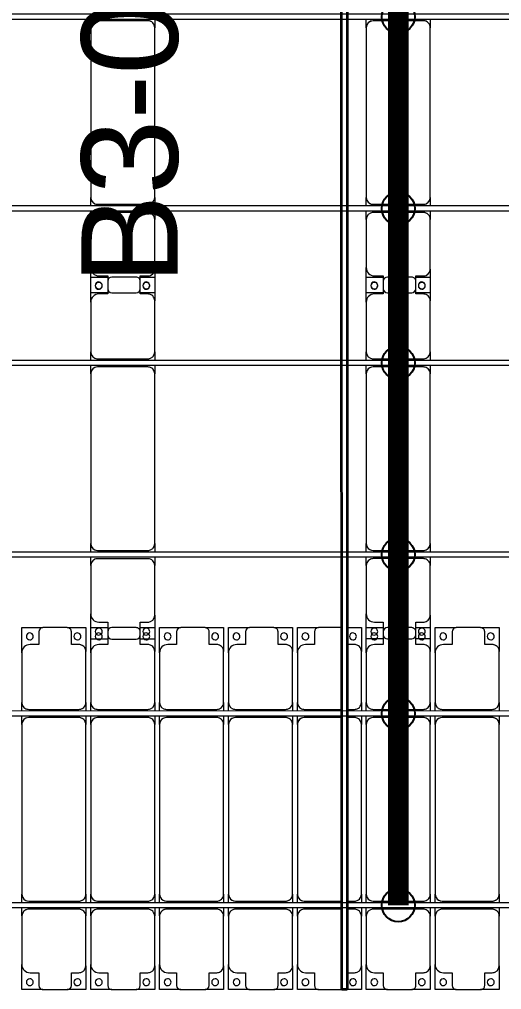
# Model space of a CAD drawing. Header units: millimetres. Extents: x -201615 to 10595, y 61217 to 115919.
# Drawn here: x -100633 to -97133, y 69548 to 76583 of the extents above; entities that cross this region are included whole.
import ezdxf

# ---------------------------------------------------------------- set-up
doc = ezdxf.new("R2010")
doc.units = ezdxf.units.MM
doc.layers.add('A-GENM', color=13, linetype='Continuous', lineweight=9)
doc.layers.add('S-BEAM', color=12, linetype='Continuous', lineweight=9)
doc.layers.add('GC-GHI CHU', color=2, linetype='Continuous')
doc.layers.add('GC-HOP 40x60 GIA CUONG', color=1, linetype='Continuous')
doc.styles.add('GC_VN', font='arial.ttf')

# ---------------------------------------------------------------- blocks, each defined once
blk = doc.blocks.new('Dải phao đi lại kèm đỡ invester - DẢI PHAO ĐI LẠI-39446-BỐ TRÍ KHUNG KẾT CẤU BÈ PIN 03')
at = {"layer": 'A-GENM', "color": 7}
for p, q in [((93258.4, 1312.2), (93411.8, 1312.2)), ((93258.4, 1129.7), (93258.4, 1312.2)), ((93381.8, 1282.2), (93381.8, 1189.7)), ((93588.2, 1312.2), (93411.8, 1312.2)), ((93588.2, 1312.2), (93723.4, 1312.2)), ((93618.2, 1189.7), (93618.2, 1282.2)), ((93723.4, 1312.2), (93723.4, 1139.7)), ((93758.4, 1312.2), (93881.8, 1312.2)), ((93758.4, 1129.7), (93758.4, 1312.2)), ((93881.8, 1282.2), (93881.8, 1189.7)), ((94088.2, 1312.2), (93911.8, 1312.2)), ((94118.2, 1312.2), (94223.4, 1312.2)), ((94118.2, 1189.7), (94118.2, 1282.2)), ((94223.4, 1312.2), (94223.4, 1139.7)), ((94258.4, 1312.2), (94411.8, 1312.2)), ((94258.4, 1129.7), (94258.4, 1312.2)), ((94381.8, 1282.2), (94381.8, 1189.7)), ((94588.2, 1312.2), (94411.8, 1312.2)), ((94588.2, 1312.2), (94723.4, 1312.2)), ((94618.2, 1189.7), (94618.2, 1282.2)), ((94723.4, 1312.2), (94723.4, 1139.7)), ((94758.4, 1312.2), (94911.8, 1312.2)), ((94758.4, 1129.7), (94758.4, 1312.2)), ((94881.8, 1282.2), (94881.8, 1189.7)), ((95088.2, 1312.2), (94911.8, 1312.2)), ((95088.2, 1312.2), (95223.4, 1312.2)), ((95118.2, 1189.7), (95118.2, 1282.2)), ((95223.4, 1312.2), (95223.4, 1139.7)), ((95258.4, 1312.2), (95411.8, 1312.2)), ((95258.4, 1129.7), (95258.4, 1312.2)), ((95381.8, 1282.2), (95381.8, 1189.7)), ((95580, 1312.2), (95411.8, 1312.2)), ((95620, 1312.2), (95723.4, 1312.2)), ((95723.4, 1312.2), (95723.4, 1139.7)), ((95758.4, 1312.2), (95881.8, 1312.2)), ((95758.4, 1129.7), (95758.4, 1312.2)), ((95881.8, 1282.2), (95881.8, 1189.7)), ((96088.2, 1312.2), (95911.8, 1312.2)), ((96118.2, 1189.7), (96118.2, 1282.2)), ((96121.6, 1312.2), (96223.4, 1312.2)), ((96223.4, 1312.2), (96223.4, 1139.7)), ((96258.4, 1312.2), (96411.8, 1312.2)), ((96258.4, 1129.7), (96258.4, 1312.2)), ((96381.8, 1282.2), (96381.8, 1189.7)), ((96588.2, 1312.2), (96411.8, 1312.2)), ((96588.2, 1312.2), (96723.4, 1312.2)), ((96618.2, 1189.7), (96618.2, 1282.2)), ((96723.4, 1312.2), (96723.4, 1139.7)), ((93258.4, 1129.7), (93258.4, 769.7)), ((93381.8, 1189.7), (93318.4, 1189.7)), ((93673.4, 1189.7), (93618.2, 1189.7)), ((93723.4, 769.7), (93723.4, 1139.7)), ((93758.4, 1129.7), (93758.4, 769.7)), ((93881.8, 1189.7), (93818.4, 1189.7)), ((94173.4, 1189.7), (94118.2, 1189.7)), ((94223.4, 769.7), (94223.4, 1139.7)), ((94258.4, 1129.7), (94258.4, 769.7)), ((94381.8, 1189.7), (94318.4, 1189.7)), ((94673.4, 1189.7), (94618.2, 1189.7)), ((94723.4, 769.7), (94723.4, 1139.7)), ((94758.4, 1129.7), (94758.4, 769.7)), ((94881.8, 1189.7), (94818.4, 1189.7)), ((95173.4, 1189.7), (95118.2, 1189.7)), ((95223.4, 769.7), (95223.4, 1139.7)), ((95258.4, 1129.7), (95258.4, 769.7)), ((95381.8, 1189.7), (95318.4, 1189.7)), ((95673.4, 1189.7), (95620, 1189.7)), ((95723.4, 769.7), (95723.4, 1139.7)), ((95758.4, 1129.7), (95758.4, 769.7)), ((95881.8, 1189.7), (95818.4, 1189.7)), ((96173.4, 1189.7), (96118.2, 1189.7)), ((96223.4, 769.7), (96223.4, 1139.7)), ((96258.4, 1129.7), (96258.4, 769.7)), ((96381.8, 1189.7), (96318.4, 1189.7)), ((96673.4, 1189.7), (96618.2, 1189.7)), ((96723.4, 769.7), (96723.4, 1139.7)), ((93258.4, 710.3), (93258.4, 769.7)), ((93308.4, 719.7), (93673.4, 719.7)), ((93723.4, 769.7), (93723.4, 710.3)), ((93758.4, 710.3), (93758.4, 769.7)), ((93808.4, 719.7), (94173.4, 719.7)), ((94223.4, 769.7), (94223.4, 710.3)), ((94258.4, 710.3), (94258.4, 769.7)), ((94308.4, 719.7), (94673.4, 719.7)), ((94723.4, 769.7), (94723.4, 710.3)), ((94758.4, 710.3), (94758.4, 769.7)), ((94808.4, 719.7), (95173.4, 719.7)), ((95223.4, 769.7), (95223.4, 710.3)), ((95258.4, 710.3), (95258.4, 769.7)), ((95308.4, 719.7), (95580, 719.7)), ((95620, 719.7), (95673.4, 719.7)), ((95723.4, 769.7), (95723.4, 710.3)), ((95758.4, 710.3), (95758.4, 769.7)), ((95808.4, 719.7), (96173.4, 719.7)), ((96223.4, 769.7), (96223.4, 710.3)), ((96258.4, 710.3), (96258.4, 769.7)), ((96308.4, 719.7), (96673.4, 719.7)), ((96723.4, 769.7), (96723.4, 710.3)), ((93258.4, 610.3), (93258.4, 670.3)), ((93673.4, 660.3), (93308.4, 660.3)), ((93723.4, 670.3), (93723.4, 610.3)), ((93758.4, 610.3), (93758.4, 670.3)), ((94173.4, 660.3), (93808.4, 660.3)), ((94223.4, 670.3), (94223.4, 610.3)), ((94258.4, 610.3), (94258.4, 670.3)), ((94673.4, 660.3), (94308.4, 660.3)), ((94723.4, 670.3), (94723.4, 610.3)), ((94758.4, 610.3), (94758.4, 670.3)), ((95173.4, 660.3), (94808.4, 660.3)), ((95223.4, 670.3), (95223.4, 610.3)), ((95258.4, 610.3), (95258.4, 670.3)), ((95580, 660.3), (95308.4, 660.3)), ((95673.4, 660.3), (95620, 660.3)), ((95723.4, 670.3), (95723.4, 610.3)), ((95758.4, 610.3), (95758.4, 670.3)), ((96173.4, 660.3), (95808.4, 660.3)), ((96223.4, 670.3), (96223.4, 610.3)), ((96258.4, 610.3), (96258.4, 670.3)), ((96673.4, 660.3), (96308.4, 660.3)), ((96723.4, 670.3), (96723.4, 610.3)), ((93258.4, 610.3), (93258.4, -620.3)), ((93723.4, -620.3), (93723.4, 610.3)), ((93758.4, 610.3), (93758.4, -620.3)), ((94223.4, -620.3), (94223.4, 610.3)), ((94258.4, 610.3), (94258.4, -620.3)), ((94723.4, -620.3), (94723.4, 610.3)), ((94758.4, 610.3), (94758.4, -620.3)), ((95223.4, -620.3), (95223.4, 610.3)), ((95258.4, 610.3), (95258.4, -620.3)), ((95723.4, -620.3), (95723.4, 610.3)), ((95758.4, 610.3), (95758.4, -620.3)), ((96223.4, -620.3), (96223.4, 610.3)), ((96258.4, 610.3), (96258.4, -620.3)), ((96723.4, -620.3), (96723.4, 610.3)), ((93258.4, -679.7), (93258.4, -620.3)), ((93723.4, -620.3), (93723.4, -679.7)), ((93758.4, -679.7), (93758.4, -620.3)), ((94223.4, -620.3), (94223.4, -679.7)), ((94258.4, -679.7), (94258.4, -620.3)), ((94723.4, -620.3), (94723.4, -679.7)), ((94758.4, -679.7), (94758.4, -620.3)), ((95223.4, -620.3), (95223.4, -679.7)), ((95258.4, -679.7), (95258.4, -620.3)), ((95723.4, -620.3), (95723.4, -679.7)), ((95758.4, -679.7), (95758.4, -620.3)), ((96223.4, -620.3), (96223.4, -679.7)), ((96258.4, -679.7), (96258.4, -620.3)), ((96723.4, -620.3), (96723.4, -679.7)), ((93308.4, -670.3), (93673.4, -670.3)), ((93808.4, -670.3), (94173.4, -670.3)), ((94308.4, -670.3), (94673.4, -670.3)), ((94808.4, -670.3), (95173.4, -670.3)), ((95308.4, -670.3), (95580, -670.3)), ((95620, -670.3), (95673.4, -670.3)), ((95808.4, -670.3), (96173.4, -670.3)), ((96308.4, -670.3), (96673.4, -670.3)), ((93258.4, -778.5), (93258.4, -719.7)), ((93673.4, -729.7), (93308.4, -729.7)), ((93723.4, -719.7), (93723.4, -778.5)), ((93758.4, -778.5), (93758.4, -719.7)), ((94173.4, -729.7), (93808.4, -729.7)), ((94223.4, -719.7), (94223.4, -778.5)), ((94258.4, -778.5), (94258.4, -719.7)), ((94673.4, -729.7), (94308.4, -729.7)), ((94723.4, -719.7), (94723.4, -778.6)), ((94758.4, -778.6), (94758.4, -719.7)), ((95173.4, -729.7), (94808.4, -729.7)), ((95223.4, -719.7), (95223.4, -778.6)), ((95258.4, -778.6), (95258.4, -719.7)), ((95580, -729.7), (95308.4, -729.7)), ((95673.4, -729.7), (95620, -729.7)), ((95723.4, -719.7), (95723.4, -778.6)), ((95758.4, -778.6), (95758.4, -719.7)), ((96173.4, -729.7), (95808.4, -729.7)), ((96223.4, -719.7), (96223.4, -778.6)), ((96258.4, -778.6), (96258.4, -719.7)), ((96673.4, -729.7), (96308.4, -729.7)), ((96723.4, -719.7), (96723.4, -779.7)), ((93258.4, -779.7), (93258.4, -1129.7)), ((93723.4, -1139.7), (93723.4, -779.7)), ((93758.4, -779.7), (93758.4, -1129.7)), ((94223.4, -1139.7), (94223.4, -779.7)), ((94258.4, -779.7), (94258.4, -1129.7)), ((94723.4, -1139.7), (94723.4, -779.7)), ((94758.4, -779.7), (94758.4, -1129.7)), ((95223.4, -1139.7), (95223.4, -779.7)), ((95258.4, -779.7), (95258.4, -1129.7)), ((95723.4, -1139.7), (95723.4, -779.7)), ((95758.4, -779.7), (95758.4, -1129.7)), ((96223.4, -1139.7), (96223.4, -779.7)), ((96258.4, -779.7), (96258.4, -1129.7)), ((96723.4, -1139.7), (96723.4, -779.7)), ((93258.4, -1312.2), (93258.4, -1129.7)), ((93318.4, -1189.7), (93381.8, -1189.7)), ((93381.8, -1189.7), (93381.8, -1282.2)), ((93618.2, -1282.2), (93618.2, -1189.7)), ((93618.2, -1189.7), (93673.4, -1189.7)), ((93723.4, -1139.7), (93723.4, -1312.2)), ((93758.4, -1312.2), (93758.4, -1129.7)), ((93818.4, -1189.7), (93881.8, -1189.7)), ((93881.8, -1189.7), (93881.8, -1282.2)), ((94118.2, -1282.2), (94118.2, -1189.7)), ((94118.2, -1189.7), (94173.4, -1189.7)), ((94223.4, -1139.7), (94223.4, -1312.2)), ((94258.4, -1312.2), (94258.4, -1129.7)), ((94318.4, -1189.7), (94381.8, -1189.7)), ((94381.8, -1189.7), (94381.8, -1282.2)), ((94618.2, -1282.2), (94618.2, -1189.7)), ((94618.2, -1189.7), (94673.4, -1189.7)), ((94723.4, -1139.7), (94723.4, -1312.2)), ((94758.4, -1312.2), (94758.4, -1129.7)), ((94818.4, -1189.7), (94881.8, -1189.7)), ((94881.8, -1189.7), (94881.8, -1282.2)), ((95118.2, -1282.2), (95118.2, -1189.7)), ((95118.2, -1189.7), (95173.4, -1189.7)), ((95223.4, -1139.7), (95223.4, -1312.2)), ((95258.4, -1312.2), (95258.4, -1129.7)), ((95318.4, -1189.7), (95381.8, -1189.7)), ((95381.8, -1189.7), (95381.8, -1282.2)), ((95620, -1189.7), (95673.4, -1189.7)), ((95723.4, -1139.7), (95723.4, -1312.2)), ((95758.4, -1312.2), (95758.4, -1129.7)), ((95818.4, -1189.7), (95881.8, -1189.7)), ((95881.8, -1189.7), (95881.8, -1282.2)), ((96118.2, -1282.2), (96118.2, -1189.7)), ((96118.2, -1189.7), (96173.4, -1189.7)), ((96223.4, -1139.7), (96223.4, -1312.2)), ((96258.4, -1312.2), (96258.4, -1129.7)), ((96318.4, -1189.7), (96381.8, -1189.7)), ((96381.8, -1189.7), (96381.8, -1282.2)), ((96618.2, -1282.2), (96618.2, -1189.7)), ((96618.2, -1189.7), (96673.4, -1189.7)), ((96723.4, -1139.7), (96723.4, -1312.2)), ((93411.8, -1312.2), (93258.4, -1312.2)), ((93411.8, -1312.2), (93588.2, -1312.2)), ((93723.4, -1312.2), (93588.2, -1312.2)), ((93911.8, -1312.2), (93758.4, -1312.2)), ((93911.8, -1312.2), (94088.2, -1312.2)), ((94223.4, -1312.2), (94088.2, -1312.2)), ((94411.8, -1312.2), (94258.4, -1312.2)), ((94411.8, -1312.2), (94588.2, -1312.2)), ((94723.4, -1312.2), (94588.2, -1312.2)), ((94911.8, -1312.2), (94758.4, -1312.2)), ((94911.8, -1312.2), (95088.2, -1312.2)), ((95223.4, -1312.2), (95088.2, -1312.2)), ((95411.8, -1312.2), (95258.4, -1312.2)), ((95411.8, -1312.2), (95580, -1312.2)), ((95723.4, -1312.2), (95620, -1312.2)), ((95911.8, -1312.2), (95758.4, -1312.2)), ((95911.8, -1312.2), (96088.2, -1312.2)), ((96223.4, -1312.2), (96088.2, -1312.2)), ((96411.8, -1312.2), (96258.4, -1312.2)), ((96411.8, -1312.2), (96588.2, -1312.2)), ((96723.4, -1312.2), (96588.2, -1312.2))]:
    blk.add_line(p, q, dxfattribs=at)
for centre, radius, start, end in [((93316.8, 1248.6), 25, 90, 270), ((93316.8, 1248.6), 25, 270, 90), ((93411.8, 1282.2), 30, 90, 180), ((93411.8, 1282.2), 30, 90, 135), ((93588.2, 1282.2), 30, 0, 90), ((93588.2, 1282.2), 30, 45, 90), ((93661.8, 1248.6), 25, 90, 270), ((93661.8, 1248.6), 25, 270, 90), ((93816.8, 1248.6), 25, 90, 270), ((93816.8, 1248.6), 25, 270, 90), ((93911.8, 1282.2), 30, 90, 180), ((94088.2, 1282.2), 30, 360, 90), ((94161.8, 1248.6), 25, 90, 270), ((94161.8, 1248.6), 25, 270, 90), ((94316.8, 1248.6), 25, 90, 270), ((94316.8, 1248.6), 25, 270, 90), ((94411.8, 1282.2), 30, 90, 180), ((94411.8, 1282.2), 30, 90, 135), ((94588.2, 1282.2), 30, 360, 90), ((94588.2, 1282.2), 30, 45, 90), ((94661.8, 1248.6), 25, 90, 270), ((94661.8, 1248.6), 25, 270, 90), ((94816.8, 1248.6), 25, 90, 270), ((94816.8, 1248.6), 25, 270, 90), ((94911.8, 1282.2), 30, 90, 180), ((94911.8, 1282.2), 30, 90, 135), ((95088.2, 1282.2), 30, 360, 90), ((95088.2, 1282.2), 30, 45, 90), ((95161.8, 1248.6), 25, 90, 270), ((95161.8, 1248.6), 25, 270, 90), ((95316.8, 1248.6), 25, 90, 270), ((95316.8, 1248.6), 25, 270, 90), ((95411.8, 1282.2), 30, 90, 180), ((95411.8, 1282.2), 30, 90, 135), ((95661.8, 1248.6), 25, 90, 270), ((95661.8, 1248.6), 25, 270, 90), ((95816.8, 1248.6), 25, 90, 270), ((95816.8, 1248.6), 25, 270, 90), ((95911.8, 1282.2), 30, 90, 180), ((96088.2, 1282.2), 30, 0, 90), ((96161.8, 1248.6), 25, 90, 270), ((96161.8, 1248.6), 25, 270, 90), ((96316.8, 1248.6), 25, 90, 270), ((96316.8, 1248.6), 25, 270, 90), ((96411.8, 1282.2), 30, 90, 180), ((96411.8, 1282.2), 30, 90, 135), ((96588.2, 1282.2), 30, 0, 90), ((96588.2, 1282.2), 30, 45, 90), ((96661.8, 1248.6), 25, 90, 270), ((96661.8, 1248.6), 25, 270, 90), ((93318.4, 1129.7), 60, 90, 180), ((93673.4, 1139.7), 50, 0, 90), ((93673.4, 1139.7), 50, 60, 90), ((93818.4, 1129.7), 60, 90, 180), ((94173.4, 1139.7), 50, 0, 90), ((94173.4, 1139.7), 50, 60, 90), ((94318.4, 1129.7), 60, 90, 180), ((94673.4, 1139.7), 50, 360, 90), ((94673.4, 1139.7), 50, 60, 89.54316), ((94818.4, 1129.7), 60, 90, 180), ((95173.4, 1139.7), 50, 360, 90), ((95173.4, 1139.7), 50, 60, 90), ((95318.4, 1129.7), 60, 90, 180), ((95673.4, 1139.7), 50, 360, 90), ((95673.4, 1139.7), 50, 60, 90), ((95818.4, 1129.7), 60, 90, 180), ((96173.4, 1139.7), 50, 360, 90), ((96173.4, 1139.7), 50, 60, 90), ((96318.4, 1129.7), 60, 90, 180), ((96673.4, 1139.7), 50, 0, 90), ((96673.4, 1139.7), 50, 60, 90), ((93308.4, 769.7), 50, 180, 270), ((93308.4, 769.7), 50, 240, 270), ((93673.4, 769.7), 50, 270, 0), ((93673.4, 769.7), 50, 270, 300), ((93808.4, 769.7), 50, 180, 270), ((93808.4, 769.7), 50, 240, 270), ((94173.4, 769.7), 50, 270, 360), ((94173.4, 769.7), 50, 270, 300), ((94308.4, 769.7), 50, 180, 270), ((94308.4, 769.7), 50, 240, 270), ((94673.4, 769.7), 50, 270, 0), ((94673.4, 769.7), 50, 270.44963, 300), ((94808.4, 769.7), 50, 180, 270), ((94808.4, 769.7), 50, 240, 270), ((95173.4, 769.7), 50, 270, 0), ((95173.4, 769.7), 50, 270, 300), ((95308.4, 769.7), 50, 180, 270), ((95308.4, 769.7), 50, 240, 270), ((95673.4, 769.7), 50, 270, 0), ((95673.4, 769.7), 50, 270, 300), ((95808.4, 769.7), 50, 180, 270), ((95808.4, 769.7), 50, 240, 270), ((96173.4, 769.7), 50, 270, 360), ((96173.4, 769.7), 50, 270, 300), ((96308.4, 769.7), 50, 180, 270), ((96308.4, 769.7), 50, 240, 270), ((96673.4, 769.7), 50, 270, 360), ((96673.4, 769.7), 50, 270, 300), ((93308.4, 610.3), 50, 90, 180), ((93308.4, 610.3), 50, 105, 165), ((93673.4, 610.3), 50, 360, 90), ((93673.4, 610.3), 50, 60, 90), ((93673.4, 610.3), 50, 15, 45), ((93808.4, 610.3), 50, 90, 180), ((93808.4, 610.3), 50, 105, 165), ((94173.4, 610.3), 50, 360, 90), ((94173.4, 610.3), 50, 60, 90), ((94173.4, 610.3), 50, 15, 45), ((94308.4, 610.3), 50, 90, 180), ((94308.4, 610.3), 50, 105, 164.93843), ((94673.4, 610.3), 50, 360, 90), ((94673.4, 610.3), 50, 60, 89.55128), ((94673.4, 610.3), 50, 15, 45), ((94808.4, 610.3), 50, 90, 180), ((94808.4, 610.3), 50, 105, 165), ((95173.4, 610.3), 50, 360, 90), ((95173.4, 610.3), 50, 60, 90), ((95173.4, 610.3), 50, 15, 45), ((95308.4, 610.3), 50, 90, 180), ((95308.4, 610.3), 50, 106.46568, 165), ((95673.4, 610.3), 50, 360, 90), ((95673.4, 610.3), 50, 60, 90), ((95673.4, 610.3), 50, 15, 45), ((95808.4, 610.3), 50, 90, 180), ((95808.4, 610.3), 50, 105, 165), ((96173.4, 610.3), 50, 0, 90), ((96173.4, 610.3), 50, 60, 90), ((96173.4, 610.3), 50, 15, 45), ((96308.4, 610.3), 50, 90, 180), ((96308.4, 610.3), 50, 105, 165), ((96673.4, 610.3), 50, 360, 90), ((96673.4, 610.3), 50, 60, 90), ((96673.4, 610.3), 50, 15, 45), ((93308.4, -620.3), 50, 180, 270), ((93673.4, -620.3), 50, 270, 0), ((93808.4, -620.3), 50, 180, 270), ((94173.4, -620.3), 50, 270, 0), ((94308.4, -620.3), 50, 180, 270), ((94673.4, -620.3), 50, 270, 0), ((94808.4, -620.3), 50, 180, 270), ((95173.4, -620.3), 50, 270, 0), ((95308.4, -620.3), 50, 180, 270), ((95673.4, -620.3), 50, 270, 0), ((95808.4, -620.3), 50, 180, 270), ((96173.4, -620.3), 50, 270, 0), ((96308.4, -620.3), 50, 180, 270), ((96673.4, -620.3), 50, 270, 0), ((93308.4, -620.3), 50, 210, 270), ((93673.4, -620.3), 50, 270, 300), ((93673.4, -620.3), 50, 315, 345), ((93808.4, -620.3), 50, 210, 270), ((94173.4, -620.3), 50, 270, 300), ((94173.4, -620.3), 50, 315, 345), ((94308.4, -620.3), 50, 210, 270), ((94673.4, -620.3), 50, 270.4283, 300), ((94673.4, -620.3), 50, 315, 345), ((94808.4, -620.3), 50, 210, 270), ((95173.4, -620.3), 50, 270, 300), ((95173.4, -620.3), 50, 315, 345), ((95308.4, -620.3), 50, 210, 270), ((95673.4, -620.3), 50, 270, 300), ((95673.4, -620.3), 50, 315, 345), ((95808.4, -620.3), 50, 210, 270), ((96173.4, -620.3), 50, 270, 300), ((96173.4, -620.3), 50, 315, 345), ((96308.4, -620.3), 50, 210, 270), ((96673.4, -620.3), 50, 270, 300), ((96673.4, -620.3), 50, 315, 345), ((93308.4, -779.7), 50, 90, 180), ((93308.4, -779.7), 50, 90, 120), ((93673.4, -779.7), 50, 0, 90), ((93673.4, -779.7), 50, 60, 90), ((93808.4, -779.7), 50, 90, 180), ((93808.4, -779.7), 50, 90, 120), ((94173.4, -779.7), 50, 360, 90), ((94173.4, -779.7), 50, 60, 90), ((94308.4, -779.7), 50, 165, 180), ((94308.4, -779.7), 50, 90, 164.9937), ((94308.4, -779.7), 50, 90, 120), ((94673.4, -779.7), 50, 360, 90), ((94673.4, -779.7), 50, 60, 89.57261), ((94808.4, -779.7), 50, 90, 180), ((94808.4, -779.7), 50, 90, 120), ((95173.4, -779.7), 50, 360, 90), ((95173.4, -779.7), 50, 60, 90), ((95308.4, -779.7), 50, 90, 180), ((95308.4, -779.7), 50, 90, 120), ((95673.4, -779.7), 50, 360, 90), ((95673.4, -779.7), 50, 60, 90), ((95808.4, -779.7), 50, 90, 180), ((95808.4, -779.7), 50, 90, 120), ((96173.4, -779.7), 50, 360, 90), ((96173.4, -779.7), 50, 60, 90), ((96308.4, -779.7), 50, 90, 180), ((96308.4, -779.7), 50, 90, 120), ((96673.4, -779.7), 50, 0, 90), ((96673.4, -779.7), 50, 60, 90), ((93318.4, -1129.7), 60, 180, 270), ((93673.4, -1139.7), 50, 270, 360), ((93673.4, -1139.7), 50, 270, 300), ((93818.4, -1129.7), 60, 180, 270), ((94173.4, -1139.7), 50, 270, 360), ((94173.4, -1139.7), 50, 270, 300), ((94318.4, -1129.7), 60, 180, 270), ((94673.4, -1139.7), 50, 270, 360), ((94673.4, -1139.7), 50, 270.42033, 300), ((94818.4, -1129.7), 60, 180, 270), ((95173.4, -1139.7), 50, 270, 0), ((95173.4, -1139.7), 50, 270, 300), ((95318.4, -1129.7), 60, 180, 270), ((95673.4, -1139.7), 50, 270, 360), ((95673.4, -1139.7), 50, 270, 300), ((95818.4, -1129.7), 60, 180, 270), ((96173.4, -1139.7), 50, 270, 360), ((96173.4, -1139.7), 50, 270, 300), ((96318.4, -1129.7), 60, 180, 270), ((96673.4, -1139.7), 50, 270, 360), ((96673.4, -1139.7), 50, 270, 300), ((93316.8, -1258.6), 25, 90, 270), ((93316.8, -1258.6), 25, 270, 90), ((93661.8, -1258.6), 25, 90, 270), ((93661.8, -1258.6), 25, 270, 90), ((93816.8, -1258.6), 25, 90, 270), ((93816.8, -1258.6), 25, 270, 90), ((94161.8, -1258.6), 25, 90, 270), ((94161.8, -1258.6), 25, 270, 90), ((94316.8, -1258.6), 25, 90, 270), ((94316.8, -1258.6), 25, 270, 90), ((94661.8, -1258.6), 25, 90, 270), ((94661.8, -1258.6), 25, 270, 90), ((94816.8, -1258.6), 25, 90, 270), ((94816.8, -1258.6), 25, 270, 90), ((95161.8, -1258.6), 25, 90, 270), ((95161.8, -1258.6), 25, 270, 90), ((95316.8, -1258.6), 25, 90, 270), ((95316.8, -1258.6), 25, 270, 90), ((95661.8, -1258.6), 25, 90, 270), ((95661.8, -1258.6), 25, 270, 90), ((95816.8, -1258.6), 25, 90, 270), ((95816.8, -1258.6), 25, 270, 90), ((96161.8, -1258.6), 25, 90, 270), ((96161.8, -1258.6), 25, 270, 90), ((96316.8, -1258.6), 25, 90, 270), ((96316.8, -1258.6), 25, 270, 90), ((96661.8, -1258.6), 25, 90, 270), ((96661.8, -1258.6), 25, 270, 90), ((93411.8, -1282.2), 30, 180, 270), ((93411.8, -1282.2), 30, 225, 270), ((93588.2, -1282.2), 30, 270, 360), ((93588.2, -1282.2), 30, 270, 315), ((93911.8, -1282.2), 30, 180, 270), ((93911.8, -1282.2), 30, 225, 270), ((94088.2, -1282.2), 30, 270, 360), ((94088.2, -1282.2), 30, 270, 315), ((94411.8, -1282.2), 30, 180, 270), ((94411.8, -1282.2), 30, 225, 270), ((94588.2, -1282.2), 30, 270, 360), ((94588.2, -1282.2), 30, 270, 315), ((94911.8, -1282.2), 30, 180, 270), ((94911.8, -1282.2), 30, 225, 270), ((95088.2, -1282.2), 30, 270, 0), ((95088.2, -1282.2), 30, 270, 315), ((95411.8, -1282.2), 30, 180, 270), ((95411.8, -1282.2), 30, 225, 270), ((95911.8, -1282.2), 30, 180, 270), ((95911.8, -1282.2), 30, 225, 270), ((96088.2, -1282.2), 30, 270, 0), ((96088.2, -1282.2), 30, 270, 315), ((96411.8, -1282.2), 30, 180, 270), ((96411.8, -1282.2), 30, 225, 270), ((96588.2, -1282.2), 30, 270, 0), ((96588.2, -1282.2), 30, 270, 315)]:
    blk.add_arc(centre, radius, start, end, dxfattribs=at)
blk = doc.blocks.new('Dai phao do pin - DẢI PHAO ĐỠ PIN-V23-BỐ TRÍ KHUNG KẾT CẤU BÈ PIN 03')
at = {"layer": 'A-GENM', "color": 7}
for p, q in [((-1312.2, 241.6), (-1129.7, 241.6)), ((-1312.2, 118.2), (-1312.2, 241.6)), ((-779.7, 241.6), (-1129.7, 241.6)), ((-779.7, 241.6), (-719.7, 241.6)), ((-679.7, 241.6), (-620.3, 241.6)), ((610.3, 241.6), (-620.3, 241.6)), ((610.3, 241.6), (670.3, 241.6)), ((710.3, 241.6), (769.7, 241.6)), ((1129.7, 241.6), (769.7, 241.6)), ((1129.7, 241.6), (1312.2, 241.6)), ((1197.8, 241.6), (1380.3, 241.6)), ((1197.8, 118.2), (1197.8, 241.6)), ((1312.2, 241.6), (1312.2, 118.2)), ((1730.3, 241.6), (1380.3, 241.6)), ((1730.3, 241.6), (1790.3, 241.6)), ((1830.3, 241.6), (1889.7, 241.6)), ((3120.3, 241.6), (1889.7, 241.6)), ((3120.3, 241.6), (3180.3, 241.6)), ((-1189.7, 181.6), (-1189.7, 118.2)), ((-729.7, -173.4), (-729.7, 191.6)), ((-670.3, 191.6), (-670.3, -173.4)), ((660.3, -173.4), (660.3, 191.6)), ((719.7, 191.6), (719.7, -173.4)), ((1189.7, 118.2), (1189.7, 181.6)), ((1320.3, 181.6), (1320.3, 118.2)), ((1780.3, -173.4), (1780.3, 191.6)), ((1839.7, 191.6), (1839.7, -173.4)), ((3170.3, -173.4), (3170.3, 191.6)), ((-1312.2, 88.2), (-1312.2, -88.2)), ((-1189.7, 118.2), (-1282.2, 118.2)), ((1282.2, 118.2), (1189.7, 118.2)), ((1197.8, 88.2), (1197.8, -88.2)), ((1320.3, 118.2), (1227.8, 118.2)), ((1312.2, -88.2), (1312.2, 88.2)), ((-1312.2, -223.4), (-1312.2, -118.2)), ((-1282.2, -118.2), (-1189.7, -118.2)), ((-1189.7, -118.2), (-1189.7, -173.4)), ((1189.7, -173.4), (1189.7, -118.2)), ((1189.7, -118.2), (1282.2, -118.2)), ((1197.8, -223.4), (1197.8, -118.2)), ((1227.8, -118.2), (1320.3, -118.2)), ((1312.2, -118.2), (1312.2, -223.4)), ((1320.3, -118.2), (1320.3, -173.4)), ((-1139.7, -223.4), (-1312.2, -223.4)), ((-1139.7, -223.4), (-779.7, -223.4)), ((-719.7, -223.4), (-779.7, -223.4)), ((-620.3, -223.4), (-679.7, -223.4)), ((-620.3, -223.4), (610.3, -223.4)), ((670.3, -223.4), (610.3, -223.4)), ((769.7, -223.4), (710.3, -223.4)), ((769.7, -223.4), (1139.7, -223.4)), ((1312.2, -223.4), (1139.7, -223.4)), ((1370.3, -223.4), (1197.8, -223.4)), ((1370.3, -223.4), (1730.3, -223.4)), ((1790.3, -223.4), (1730.3, -223.4)), ((1889.7, -223.4), (1830.3, -223.4)), ((1889.7, -223.4), (3120.3, -223.4)), ((3180.3, -223.4), (3120.3, -223.4))]:
    blk.add_line(p, q, dxfattribs=at)
for centre, radius, start, end in [((-1129.7, 181.6), 60, 90, 180), ((-779.7, 191.6), 50, 360, 90), ((-779.7, 191.6), 50, 360, 30), ((-620.3, 191.6), 50, 90, 180), ((-620.3, 191.6), 50, 120, 180), ((610.3, 191.6), 50, 360, 90), ((610.3, 191.6), 50, 15, 75), ((769.7, 191.6), 50, 90, 180), ((769.7, 191.6), 50, 150, 180), ((1129.7, 181.6), 60, 360, 90), ((1380.3, 181.6), 60, 90, 180), ((1730.3, 191.6), 50, 360, 90), ((1730.3, 191.6), 50, 360, 30), ((1889.7, 191.6), 50, 90, 180), ((1889.7, 191.6), 50, 120, 180), ((3120.3, 191.6), 50, 360, 90), ((3120.3, 191.6), 50, 15, 75), ((-1258.6, 183.2), 25, 0, 180), ((-1258.6, 183.2), 25, 180, 0), ((1248.6, 183.2), 25, 0, 180), ((1248.6, 183.2), 25, 180, 360), ((1251.4, 183.2), 25, 0, 180), ((1251.4, 183.2), 25, 180, 360), ((-1282.2, 88.2), 30, 90, 180), ((1227.8, 88.2), 30, 90, 180), ((1282.2, 88.2), 30, 360, 90), ((-1282.2, -88.2), 30, 180, 270), ((-1258.6, -161.8), 25, 0, 180), ((1227.8, -88.2), 30, 180, 270), ((1248.6, -161.8), 25, 0, 180), ((1251.4, -161.8), 25, 0, 180), ((1282.2, -88.2), 30, 270, 360), ((-1258.6, -161.8), 25, 180, 0), ((-1139.7, -173.4), 50, 180, 270), ((-1139.7, -173.4), 50, 180, 210), ((-779.7, -173.4), 50, 270, 360), ((-779.7, -173.4), 50, 330, 360), ((-620.3, -173.4), 50, 180, 270), ((-620.3, -173.4), 50, 180, 210), ((-620.3, -173.4), 50, 225, 255), ((610.3, -173.4), 50, 270, 360), ((610.3, -173.4), 50, 285, 315), ((610.3, -173.4), 50, 330, 360), ((769.7, -173.4), 50, 180, 270), ((769.7, -173.4), 50, 180, 210), ((1139.7, -173.4), 50, 270, 360), ((1139.7, -173.4), 50, 330, 360), ((1248.6, -161.8), 25, 180, 0), ((1251.4, -161.8), 25, 180, 0), ((1370.3, -173.4), 50, 180, 270), ((1370.3, -173.4), 50, 180, 210), ((1730.3, -173.4), 50, 270, 360), ((1730.3, -173.4), 50, 330, 360), ((1889.7, -173.4), 50, 180, 270), ((1889.7, -173.4), 50, 180, 210), ((1889.7, -173.4), 50, 225, 255), ((3120.3, -173.4), 50, 270, 360), ((3120.3, -173.4), 50, 285, 315), ((3120.3, -173.4), 50, 332.95398, 360)]:
    blk.add_arc(centre, radius, start, end, dxfattribs=at)
blk = doc.blocks.new('Dai phao do pin - DẢI PHAO ĐỠ PIN-V24-BỐ TRÍ KHUNG KẾT CẤU BÈ PIN 03')
at = {"layer": 'A-GENM', "color": 7}
for p, q in [((-1312.2, 241.6), (-1129.7, 241.6)), ((-1312.2, 118.2), (-1312.2, 241.6)), ((-779.7, 241.6), (-1129.7, 241.6)), ((-779.7, 241.6), (-719.7, 241.6)), ((-679.7, 241.6), (-620.3, 241.6)), ((610.3, 241.6), (-620.3, 241.6)), ((610.3, 241.6), (670.3, 241.6)), ((710.3, 241.6), (769.7, 241.6)), ((1129.7, 241.6), (769.7, 241.6)), ((1129.7, 241.6), (1312.2, 241.6)), ((1197.8, 241.6), (1380.3, 241.6)), ((1197.8, 118.2), (1197.8, 241.6)), ((1312.2, 241.6), (1312.2, 118.2)), ((1730.3, 241.6), (1380.3, 241.6)), ((1730.3, 241.6), (1790.3, 241.6)), ((1830.3, 241.6), (1889.7, 241.6)), ((3120.3, 241.6), (1889.7, 241.6)), ((3120.3, 241.6), (3180.3, 241.6)), ((-1189.7, 181.6), (-1189.7, 118.2)), ((-729.7, -173.4), (-729.7, 191.6)), ((-670.3, 191.6), (-670.3, -173.4)), ((660.3, -173.4), (660.3, 191.6)), ((719.7, 191.6), (719.7, -173.4)), ((1189.7, 118.2), (1189.7, 181.6)), ((1320.3, 181.6), (1320.3, 118.2)), ((1780.3, -173.4), (1780.3, 191.6)), ((1839.7, 191.6), (1839.7, -173.4)), ((3170.3, -173.4), (3170.3, 191.6)), ((-1312.2, 88.2), (-1312.2, -88.2)), ((-1189.7, 118.2), (-1282.2, 118.2)), ((1282.2, 118.2), (1189.7, 118.2)), ((1197.8, 88.2), (1197.8, -88.2)), ((1320.3, 118.2), (1227.8, 118.2)), ((1312.2, -88.2), (1312.2, 88.2)), ((-1312.2, -223.4), (-1312.2, -121.6)), ((-1282.2, -118.2), (-1189.7, -118.2)), ((-1189.7, -118.2), (-1189.7, -173.4)), ((1189.7, -173.4), (1189.7, -118.2)), ((1189.7, -118.2), (1282.2, -118.2)), ((1197.8, -223.4), (1197.8, -121.7)), ((1227.8, -118.2), (1320.3, -118.2)), ((1312.2, -121.7), (1312.2, -223.4)), ((1320.3, -118.2), (1320.3, -173.4)), ((-1139.7, -223.4), (-1312.2, -223.4)), ((-1139.7, -223.4), (-779.7, -223.4)), ((-719.7, -223.4), (-779.7, -223.4)), ((-620.3, -223.4), (-679.7, -223.4)), ((-620.3, -223.4), (610.3, -223.4)), ((670.3, -223.4), (610.3, -223.4)), ((769.7, -223.4), (710.3, -223.4)), ((769.7, -223.4), (1139.7, -223.4)), ((1312.2, -223.4), (1139.7, -223.4)), ((1370.3, -223.4), (1197.8, -223.4)), ((1370.3, -223.4), (1730.3, -223.4)), ((1790.3, -223.4), (1730.3, -223.4)), ((1889.7, -223.4), (1830.3, -223.4)), ((1889.7, -223.4), (3120.3, -223.4)), ((3180.3, -223.4), (3120.3, -223.4))]:
    blk.add_line(p, q, dxfattribs=at)
for centre, radius, start, end in [((-1129.7, 181.6), 60, 90, 180), ((-779.7, 191.6), 50, 360, 90), ((-779.7, 191.6), 50, 360, 30), ((-620.3, 191.6), 50, 90, 180), ((-620.3, 191.6), 50, 120, 180), ((610.3, 191.6), 50, 360, 90), ((610.3, 191.6), 50, 15, 75), ((769.7, 191.6), 50, 90, 180), ((769.7, 191.6), 50, 150, 180), ((1129.7, 181.6), 60, 360, 90), ((1380.3, 181.6), 60, 90, 180), ((1730.3, 191.6), 50, 360, 90), ((1730.3, 191.6), 50, 360, 30), ((1889.7, 191.6), 50, 90, 180), ((1889.7, 191.6), 50, 120, 180), ((3120.3, 191.6), 50, 360, 90), ((3120.3, 191.6), 50, 15, 75), ((-1258.6, 183.2), 25, 0, 180), ((-1258.6, 183.2), 25, 180, 0), ((1248.6, 183.2), 25, 0, 180), ((1248.6, 183.2), 25, 180, 360), ((1251.4, 183.2), 25, 0, 180), ((1251.4, 183.2), 25, 180, 360), ((-1282.2, 88.2), 30, 90, 180), ((1227.8, 88.2), 30, 90, 180), ((1282.2, 88.2), 30, 360, 90), ((-1282.2, -88.2), 30, 180, 270), ((-1258.6, -161.8), 25, 0, 180), ((1227.8, -88.2), 30, 180, 270), ((1248.6, -161.8), 25, 0, 180), ((1251.4, -161.8), 25, 0, 180), ((1282.2, -88.2), 30, 270, 360), ((-1258.6, -161.8), 25, 180, 0), ((-1139.7, -173.4), 50, 180, 270), ((-1139.7, -173.4), 50, 180, 210), ((-779.7, -173.4), 50, 270, 360), ((-779.7, -173.4), 50, 330, 360), ((-620.3, -173.4), 50, 180, 270), ((-620.3, -173.4), 50, 180, 210), ((-620.3, -173.4), 50, 225, 255), ((610.3, -173.4), 50, 270, 360), ((610.3, -173.4), 50, 285, 315), ((610.3, -173.4), 50, 330, 360), ((769.7, -173.4), 50, 180, 270), ((769.7, -173.4), 50, 180, 210), ((1139.7, -173.4), 50, 270, 360), ((1139.7, -173.4), 50, 330, 360), ((1248.6, -161.8), 25, 180, 0), ((1251.4, -161.8), 25, 180, 0), ((1370.3, -173.4), 50, 180, 270), ((1370.3, -173.4), 50, 180, 210), ((1730.3, -173.4), 50, 270, 360), ((1730.3, -173.4), 50, 330, 360), ((1889.7, -173.4), 50, 180, 270), ((1889.7, -173.4), 50, 180, 210), ((1889.7, -173.4), 50, 225, 255), ((3120.3, -173.4), 50, 270, 360), ((3120.3, -173.4), 50, 285, 315), ((3120.3, -173.4), 50, 332.87446, 360)]:
    blk.add_arc(centre, radius, start, end, dxfattribs=at)
blk = doc.blocks.new('Dầm C52 - Dầm C52-37700-BỐ TRÍ KHUNG KẾT CẤU BÈ PIN 03')
at = {"layer": 'S-BEAM', "color": 1, "lineweight": 18}
for p, q in [((-50562.7, 20), (50562.7, 20)), ((50562.7, -20), (-50562.7, -20))]:
    blk.add_line(p, q, dxfattribs=at)
blk = doc.blocks.new('Dầm C52 - Hộp 40x60-33945-BỐ TRÍ KHUNG KẾT CẤU BÈ PIN 03')
at = {"layer": 'S-BEAM', "color": 3, "lineweight": 35}
for p, q in [((-19602.5, -20), (-19602.5, 20)), ((-19602.5, 20), (19602.5, 20)), ((19602.5, -20), (-19602.5, -20))]:
    blk.add_line(p, q, dxfattribs=at)
blk = doc.blocks.new('HOBANMONG_BEPIN 3_rvt-1-BỐ TRÍ KHUNG KẾT CẤU BÈ PIN 03')
at = {"layer": 'A-GENM', "lineweight": 9}
for name, p, rotation in [('Dai phao do pin - DẢI PHAO ĐỠ PIN-V23-BỐ TRÍ KHUNG KẾT CẤU BÈ PIN 03', (-99874.4, 73402.2), 90.00075860989254), ('Dai phao do pin - DẢI PHAO ĐỠ PIN-V24-BỐ TRÍ KHUNG KẾT CẤU BÈ PIN 03', (-97874.4, 73402.3), 90.00075860989254), ('Dải phao đi lại kèm đỡ invester - DẢI PHAO ĐI LẠI-39446-BỐ TRÍ KHUNG KẾT CẤU BÈ PIN 03', (-193874.4, 70858.8), 0.0007586094741477002)]:
    blk.add_blockref(name, p, dxfattribs=dict(at, rotation=rotation))
at = {"layer": 'S-BEAM', "lineweight": 9}
for name, p, rotation in [('Dầm C52 - Hộp 40x60-33945-BỐ TRÍ KHUNG KẾT CẤU BÈ PIN 03', (-98274.6, 89150.5), 90.00075860989091), ('Dầm C52 - Dầm C52-37700-BỐ TRÍ KHUNG KẾT CẤU BÈ PIN 03', (-143908.8, 76602), 180.0007586094741), ('Dầm C52 - Dầm C52-37700-BỐ TRÍ KHUNG KẾT CẤU BÈ PIN 03', (-143908.8, 75212), 180.0007586094741), ('Dầm C52 - Dầm C52-37700-BỐ TRÍ KHUNG KẾT CẤU BÈ PIN 03', (-143908.8, 74092), 180.0007586094741), ('Dầm C52 - Dầm C52-37700-BỐ TRÍ KHUNG KẾT CẤU BÈ PIN 03', (-143908.8, 72702), 180.0007586094741), ('Dầm C52 - Dầm C52-37700-BỐ TRÍ KHUNG KẾT CẤU BÈ PIN 03', (-143908.7, 71549.8), 180.0007586094741), ('Dầm C52 - Dầm C52-37700-BỐ TRÍ KHUNG KẾT CẤU BÈ PIN 03', (-143908.7, 70159.8), 180.0007586094741)]:
    blk.add_blockref(name, p, dxfattribs=dict(at, rotation=rotation))

msp = doc.modelspace()

# ---------------------------------------------------------------- linework, layer by layer
at = {"layer": 'GC-HOP 40x60 GIA CUONG', "const_width": 150}
msp.add_lwpolyline([(-97883.7, 70159.8), (-97883.7, 85159.8)], dxfattribs=at)
at = {"layer": 'GC-HOP 40x60 GIA CUONG'}
for centre in [(-97883.7, 76602), (-97883.7, 75212), (-97883.7, 74092), (-97883.7, 72702), (-97883.7, 71549.8), (-97883.7, 70159.8)]:
    msp.add_circle(centre, 120, dxfattribs=at)

# ---------------------------------------------------------------- block references
at = {"lineweight": 5}
msp.add_blockref('HOBANMONG_BEPIN 3_rvt-1-BỐ TRÍ KHUNG KẾT CẤU BÈ PIN 03', (0, 0), dxfattribs=at)

# ---------------------------------------------------------------- texts
at = {"layer": 'GC-GHI CHU', "style": 'GC_VN'}
msp.add_text('B3-04: 2×15,0 m', height=700, rotation=90, dxfattribs=at).set_placement((-99483.7, 74659.8))

doc.saveas('drawing.dxf')
